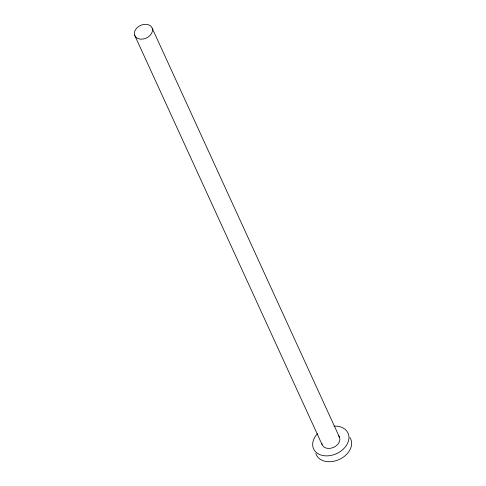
<?xml version="1.0" encoding="UTF-8"?>
<svg xmlns="http://www.w3.org/2000/svg" width="486" height="486" viewBox="0 0 486 486"><rect width="100%" height="100%" fill="white"/><g stroke="black" fill="none" stroke-linecap="round" stroke-linejoin="round"><path stroke-width="0.73" d="M152.221 28.237A9.465 6.944 -24.6 0 1 141.037 39.178A9.465 6.944 -24.6 0 1 137.058 27.799A9.465 6.944 -24.6 0 1 152.221 28.237L339.599 437.497M134.658 35.235L322.03 444.496M338.706 435.918A9.465 6.944 -24.6 0 1 333.493 447.406A9.465 6.944 -24.6 0 1 321.768 443.299M334.113 426.131A18.93 13.887 -24.6 0 1 347.745 443.013A18.93 13.887 -24.6 0 1 321.222 455.115A18.93 13.887 -24.6 0 1 317.455 433.731M349.926 437.57A18.93 13.887 -24.6 0 1 339.441 459.392A18.93 13.887 -24.6 0 1 315.809 453.487"/></g></svg>
